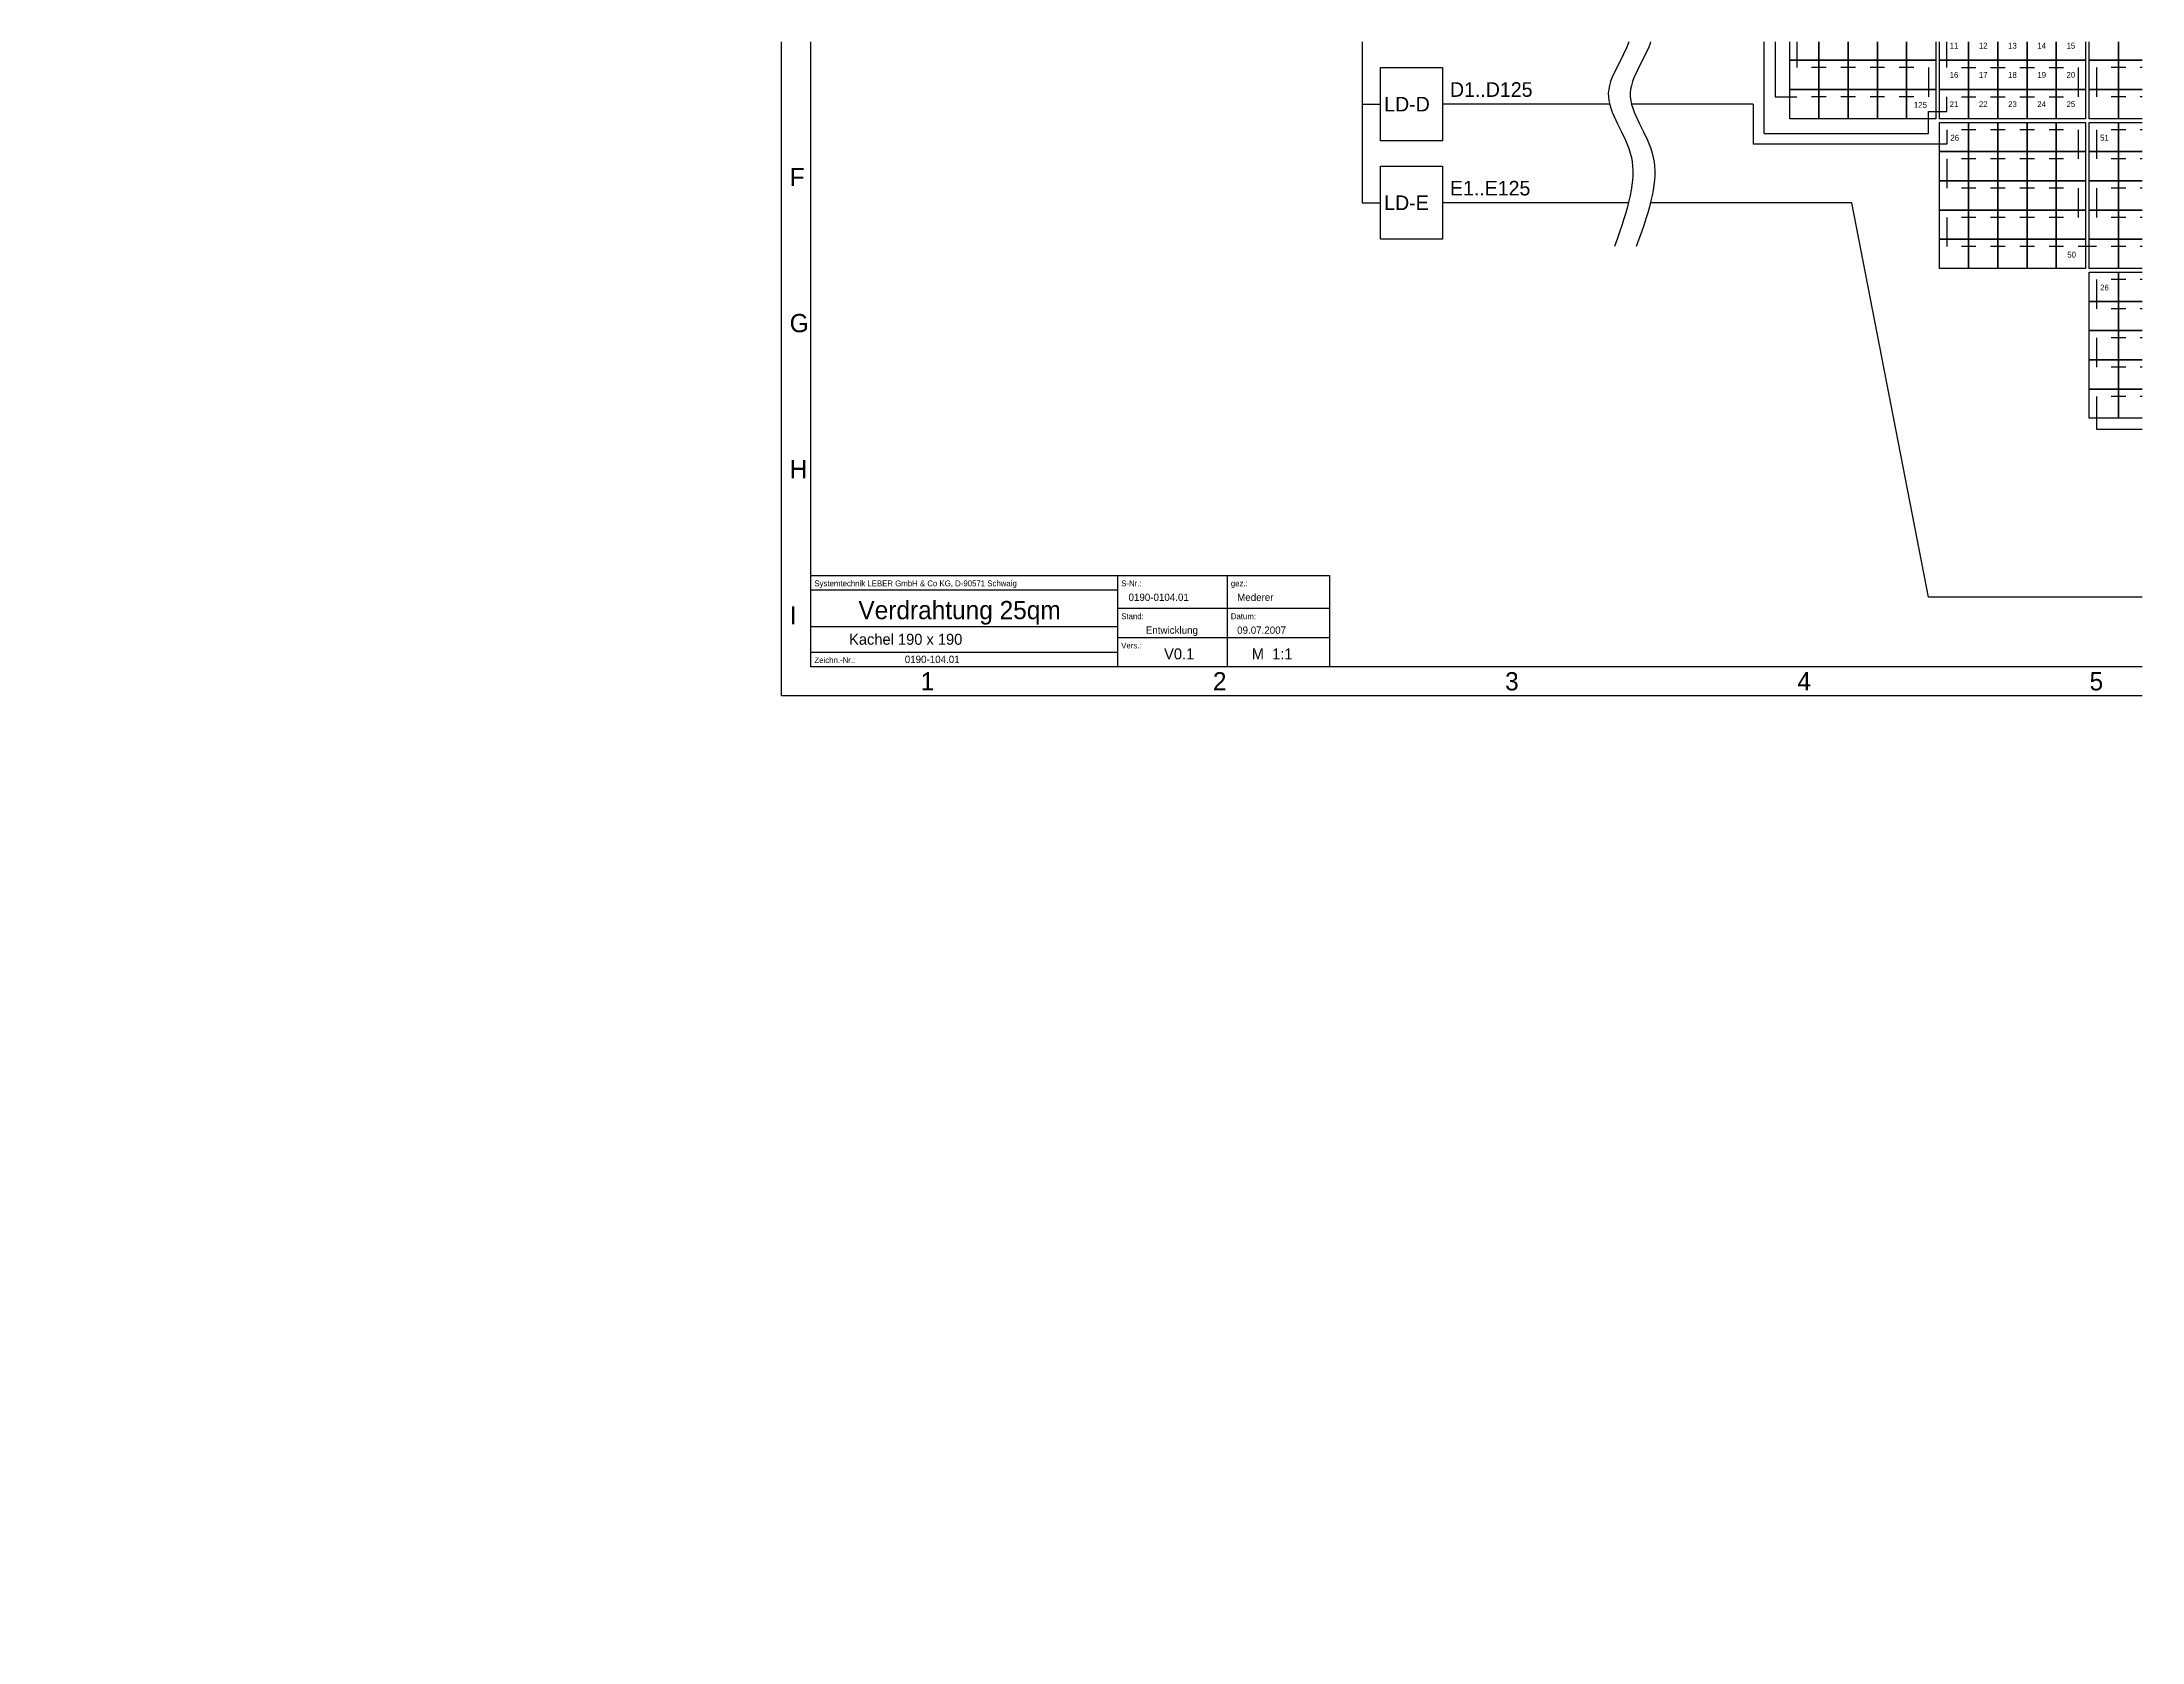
# Paper-space layout 'Layout1' of a CAD drawing. Extents: x 27 to 240, y 20 to 183.
# The model-space entities are those that its viewports show. They can reach past a viewport. Long polylines and large blocks are cut down to what shows.
import ezdxf
from ezdxf.enums import TextEntityAlignment as Align

# ---------------------------------------------------------------- set-up
doc = ezdxf.new("R2010")
doc.units = 0
doc.header["$LTSCALE"] = 0.2
doc.layers.get('0').update_dxf_attribs({"linetype": 'CONTINUOUS'})
for name, color, linetype in [('RAHMEN', 5, 'CONTINUOUS'), ('SIGNAL', 7, 'CONTINUOUS'), ('ZEICHNUNG', 7, 'CONTINUOUS')]:
    doc.layers.add(name, color=color, linetype=linetype)
doc.layers.get('ZEICHNUNG').off()

# ---------------------------------------------------------------- blocks, each defined once
blk = doc.blocks.new('Schrift_N')
for p, q in [((42, 12.5), (42, 0)), ((57, 12.5), (57, 0)), ((0, 10.5), (42, 10.5)), ((42, 8), (71, 8)), ((0, 5.5), (42, 5.5)), ((42, 4), (71, 4)), ((0, 2), (42, 2))]:
    blk.add_line(p, q)
blk.add_lwpolyline([(0, 12.5), (71, 12.5), (71, 0), (0, 0)], close=True)
for s, p in [('Systemtechnik LEBER GmbH & Co KG, D-90571 Schwaig', (0.5, 11)), ('S-Nr.:', (42.5, 11)), ('gez.:', (57.5, 11)), ('Stand:', (42.5, 6.5)), ('Datum:', (57.5, 6.5)), ('Vers.:', (42.5, 2.5)), ('Zeichn.-Nr.:', (0.5, 0.5))]:
    blk.add_text(s, height=0.8).set_placement(p)
for tag, height, p in [('PROJEKT', 2.5, (20.5, 6.5)), ('BEZEICHNUNG', 1.5, (20, 3))]:
    blk.add_attdef(tag, text='', height=height).set_placement(p, align=Align.CENTER)
for tag, p, height in [('SACHNUMMER', (46, 9), 1), ('BEARBEITER', (58.5, 9), 1), ('STAND', (46, 4.5), 1), ('DATUM', (58.5, 4.5), 1), ('ZEICHNG.-NR', (13, 0.5), 1), ('VERS', (48.5, 1), 1.5), ('MASST', (60.5, 1), 1.5)]:
    blk.add_attdef(tag, p, '', height=height)
blk = doc.blocks.new('RAHMEN4Q')
at = {"layer": 'RAHMEN'}
for p, q in [((0, 180), (285, 180)), ((0, 0), (0, 180)), ((4, 4), (4, 180)), ((285, 180), (285, 0)), ((285, 4), (4, 4)), ((285, 0), (0, 0))]:
    blk.add_line(p, q, dxfattribs=at)
for s, p in [('A', (1.12, 169.78)), ('B', (1.12, 149.78)), ('C', (1.12, 129.78)), ('D', (1.12, 109.78)), ('E', (1.12, 89.78)), ('F', (1.12, 69.78)), ('G', (1.12, 49.78)), ('H', (1.12, 29.78)), ('I', (1.12, 9.78)), ('1', (19.05, 0.75)), ('2', (59.05, 0.75)), ('3', (99.05, 0.75)), ('4', (139.05, 0.75)), ('5', (179.05, 0.75)), ('6', (219.05, 0.75)), ('7', (259.05, 0.75))]:
    blk.add_text(s, height=2.5, dxfattribs=at).set_placement(p)

msp = doc.modelspace()

# ---------------------------------------------------------------- linework, layer by layer
at = {"layer": 'SIGNAL', "lineweight": 30}
for p, q in [((179.5, 245), (179.5, 177.5)), ((179.5, 191), (182, 191)), ((179.5, 177.5), (182, 177.5))]:
    msp.add_line(p, q, dxfattribs=at)
at = {"layer": 'SIGNAL', "color": 6, "lineweight": 30}
for p, q in [((236, 208.5), (236, 192)), ((257, 204), (257, 200)), ((239, 200), (239, 196)), ((243, 200), (241, 200)), ((247, 200), (245, 200)), ((251, 200), (249, 200)), ((255, 200), (253, 200)), ((243, 196), (241, 196)), ((247, 196), (245, 196)), ((251, 196), (249, 196)), ((255, 196), (253, 196)), ((257, 196), (257, 192)), ((236, 192), (239, 192)), ((243, 192), (241, 192)), ((247, 192), (245, 192)), ((251, 192), (249, 192)), ((255, 192), (253, 192))]:
    msp.add_line(p, q, dxfattribs=at)
at = {"layer": 'SIGNAL', "color": 3, "lineweight": 30}
for p, q in [((234.5, 187), (234.5, 205)), ((277.5, 200), (277.5, 204)), ((280, 204), (280, 200)), ((259.5, 196), (259.5, 200)), ((261.5, 200), (263.5, 200)), ((265.5, 200), (267.5, 200)), ((269.5, 200), (271.5, 200)), ((273.5, 200), (275.5, 200)), ((284, 200), (282, 200)), ((288, 200), (286, 200)), ((261.5, 196), (263.5, 196)), ((265.5, 196), (267.5, 196)), ((269.5, 196), (271.5, 196)), ((273.5, 196), (275.5, 196)), ((277.5, 196), (277.5, 192)), ((280, 196), (280, 192)), ((284, 196), (282, 196)), ((288, 196), (286, 196)), ((257, 187), (257, 190)), ((257, 190), (259.5, 190)), ((259.5, 190), (259.5, 192)), ((261.5, 192), (263.5, 192)), ((265.5, 192), (267.5, 192)), ((269.5, 192), (271.5, 192)), ((273.5, 192), (275.5, 192)), ((284, 192), (282, 192)), ((288, 192), (286, 192)), ((234.5, 187), (257, 187))]:
    msp.add_line(p, q, dxfattribs=at)
at = {"layer": 'SIGNAL', "color": 5, "lineweight": 30}
for p, q in [((213.36, 191), (190.5, 191)), ((233, 191), (216.36, 191)), ((233, 191), (233, 185.5)), ((259.5, 187.5), (259.5, 185.5)), ((263.5, 187.5), (261.5, 187.5)), ((267.5, 187.5), (265.5, 187.5)), ((271.5, 187.5), (269.5, 187.5)), ((275.5, 187.5), (273.5, 187.5)), ((277.5, 187.5), (277.5, 183.5)), ((280, 187.5), (280, 183.5)), ((284, 187.5), (282, 187.5)), ((288, 187.5), (286, 187.5)), ((259.5, 185.5), (233, 185.5)), ((259.5, 183.5), (259.5, 179.5)), ((263.5, 183.5), (261.5, 183.5)), ((267.5, 183.5), (265.5, 183.5)), ((271.5, 183.5), (269.5, 183.5)), ((275.5, 183.5), (273.5, 183.5)), ((284, 183.5), (282, 183.5)), ((288, 183.5), (286, 183.5)), ((263.5, 179.5), (261.5, 179.5)), ((267.5, 179.5), (265.5, 179.5)), ((271.5, 179.5), (269.5, 179.5)), ((275.5, 179.5), (273.5, 179.5)), ((277.5, 179.5), (277.5, 175.5)), ((280, 179.5), (280, 175.5)), ((284, 179.5), (282, 179.5)), ((288, 179.5), (286, 179.5)), ((259.5, 175.5), (259.5, 171.5)), ((263.5, 175.5), (261.5, 175.5)), ((267.5, 175.5), (265.5, 175.5)), ((271.5, 175.5), (269.5, 175.5)), ((275.5, 175.5), (273.5, 175.5)), ((284, 175.5), (282, 175.5)), ((288, 175.5), (286, 175.5)), ((263.5, 171.5), (261.5, 171.5)), ((267.5, 171.5), (265.5, 171.5)), ((271.5, 171.5), (269.5, 171.5)), ((275.5, 171.5), (273.5, 171.5)), ((280, 171.5), (277.5, 171.5)), ((284, 171.5), (282, 171.5)), ((288, 171.5), (286, 171.5))]:
    msp.add_line(p, q, dxfattribs=at)
at = {"layer": 'SIGNAL', "color": 4, "lineweight": 30}
for p, q in [((215.94, 177.5), (190.5, 177.5)), ((246.5, 177.5), (218.94, 177.5)), ((257, 123.5), (246.5, 177.5)), ((280, 167), (280, 163)), ((284, 167), (282, 167)), ((288, 167), (286, 167)), ((284, 163), (282, 163)), ((288, 163), (286, 163)), ((280, 159), (280, 155)), ((284, 159), (282, 159)), ((288, 159), (286, 159)), ((284, 155), (282, 155)), ((288, 155), (286, 155)), ((280, 151), (280, 146.5)), ((284, 151), (282, 151)), ((288, 151), (286, 151)), ((280, 146.5), (300.5, 146.5)), ((318.5, 123.5), (257, 123.5))]:
    msp.add_line(p, q, dxfattribs=at)
at = {"layer": 'SIGNAL', "lineweight": 30}
for points in [[(182, 210), (190.5, 210), (190.5, 200), (182, 200)], [(238, 201), (242, 201), (242, 197), (238, 197)], [(242, 201), (246, 201), (246, 197), (242, 197)], [(246, 201), (250, 201), (250, 197), (246, 197)], [(250, 201), (254, 201), (254, 197), (250, 197)], [(254, 201), (258, 201), (258, 197), (254, 197)], [(258.5, 201), (262.5, 201), (262.5, 197), (258.5, 197)], [(262.5, 201), (266.5, 201), (266.5, 197), (262.5, 197)], [(266.5, 201), (270.5, 201), (270.5, 197), (266.5, 197)], [(270.5, 201), (274.5, 201), (274.5, 197), (270.5, 197)], [(274.5, 201), (278.5, 201), (278.5, 197), (274.5, 197)], [(279, 201), (283, 201), (283, 197), (279, 197)], [(283, 201), (287, 201), (287, 197), (283, 197)], [(287, 201), (291, 201), (291, 197), (287, 197)], [(182, 196), (190.5, 196), (190.5, 186), (182, 186)], [(238, 197), (242, 197), (242, 193), (238, 193)], [(242, 197), (246, 197), (246, 193), (242, 193)], [(246, 197), (250, 197), (250, 193), (246, 193)], [(250, 197), (254, 197), (254, 193), (250, 193)], [(254, 197), (258, 197), (258, 193), (254, 193)], [(258.5, 197), (262.5, 197), (262.5, 193), (258.5, 193)], [(262.5, 197), (266.5, 197), (266.5, 193), (262.5, 193)], [(266.5, 197), (270.5, 197), (270.5, 193), (266.5, 193)], [(270.5, 197), (274.5, 197), (274.5, 193), (270.5, 193)], [(274.5, 197), (278.5, 197), (278.5, 193), (274.5, 193)], [(279, 197), (283, 197), (283, 193), (279, 193)], [(283, 197), (287, 197), (287, 193), (283, 193)], [(287, 197), (291, 197), (291, 193), (287, 193)], [(238, 193), (242, 193), (242, 189), (238, 189)], [(242, 193), (246, 193), (246, 189), (242, 189)], [(246, 193), (250, 193), (250, 189), (246, 189)], [(250, 193), (254, 193), (254, 189), (250, 189)], [(254, 193), (258, 193), (258, 189), (254, 189)], [(258.5, 193), (262.5, 193), (262.5, 189), (258.5, 189)], [(262.5, 193), (266.5, 193), (266.5, 189), (262.5, 189)], [(266.5, 193), (270.5, 193), (270.5, 189), (266.5, 189)], [(270.5, 193), (274.5, 193), (274.5, 189), (270.5, 189)], [(274.5, 193), (278.5, 193), (278.5, 189), (274.5, 189)], [(279, 193), (283, 193), (283, 189), (279, 189)], [(283, 193), (287, 193), (287, 189), (283, 189)], [(287, 193), (291, 193), (291, 189), (287, 189)], [(258.5, 188.5), (262.5, 188.5), (262.5, 184.5), (258.5, 184.5)], [(262.5, 188.5), (266.5, 188.5), (266.5, 184.5), (262.5, 184.5)], [(266.5, 188.5), (270.5, 188.5), (270.5, 184.5), (266.5, 184.5)], [(270.5, 188.5), (274.5, 188.5), (274.5, 184.5), (270.5, 184.5)], [(274.5, 188.5), (278.5, 188.5), (278.5, 184.5), (274.5, 184.5)], [(279, 188.5), (283, 188.5), (283, 184.5), (279, 184.5)], [(283, 188.5), (287, 188.5), (287, 184.5), (283, 184.5)], [(287, 188.5), (291, 188.5), (291, 184.5), (287, 184.5)], [(258.5, 184.5), (262.5, 184.5), (262.5, 180.5), (258.5, 180.5)], [(262.5, 184.5), (266.5, 184.5), (266.5, 180.5), (262.5, 180.5)], [(266.5, 184.5), (270.5, 184.5), (270.5, 180.5), (266.5, 180.5)], [(270.5, 184.5), (274.5, 184.5), (274.5, 180.5), (270.5, 180.5)], [(274.5, 184.5), (278.5, 184.5), (278.5, 180.5), (274.5, 180.5)], [(279, 184.5), (283, 184.5), (283, 180.5), (279, 180.5)], [(283, 184.5), (287, 184.5), (287, 180.5), (283, 180.5)], [(287, 184.5), (291, 184.5), (291, 180.5), (287, 180.5)], [(182, 182.5), (190.5, 182.5), (190.5, 172.5), (182, 172.5)], [(258.5, 180.5), (262.5, 180.5), (262.5, 176.5), (258.5, 176.5)], [(262.5, 180.5), (266.5, 180.5), (266.5, 176.5), (262.5, 176.5)], [(266.5, 180.5), (270.5, 180.5), (270.5, 176.5), (266.5, 176.5)], [(270.5, 180.5), (274.5, 180.5), (274.5, 176.5), (270.5, 176.5)], [(274.5, 180.5), (278.5, 180.5), (278.5, 176.5), (274.5, 176.5)], [(279, 180.5), (283, 180.5), (283, 176.5), (279, 176.5)], [(283, 180.5), (287, 180.5), (287, 176.5), (283, 176.5)], [(287, 180.5), (291, 180.5), (291, 176.5), (287, 176.5)], [(258.5, 176.5), (262.5, 176.5), (262.5, 172.5), (258.5, 172.5)], [(262.5, 176.5), (266.5, 176.5), (266.5, 172.5), (262.5, 172.5)], [(266.5, 176.5), (270.5, 176.5), (270.5, 172.5), (266.5, 172.5)], [(270.5, 176.5), (274.5, 176.5), (274.5, 172.5), (270.5, 172.5)], [(274.5, 176.5), (278.5, 176.5), (278.5, 172.5), (274.5, 172.5)], [(279, 176.5), (283, 176.5), (283, 172.5), (279, 172.5)], [(283, 176.5), (287, 176.5), (287, 172.5), (283, 172.5)], [(287, 176.5), (291, 176.5), (291, 172.5), (287, 172.5)], [(258.5, 172.5), (262.5, 172.5), (262.5, 168.5), (258.5, 168.5)], [(262.5, 172.5), (266.5, 172.5), (266.5, 168.5), (262.5, 168.5)], [(266.5, 172.5), (270.5, 172.5), (270.5, 168.5), (266.5, 168.5)], [(270.5, 172.5), (274.5, 172.5), (274.5, 168.5), (270.5, 168.5)], [(274.5, 172.5), (278.5, 172.5), (278.5, 168.5), (274.5, 168.5)], [(279, 172.5), (283, 172.5), (283, 168.5), (279, 168.5)], [(283, 172.5), (287, 172.5), (287, 168.5), (283, 168.5)], [(287, 172.5), (291, 172.5), (291, 168.5), (287, 168.5)], [(279, 168), (283, 168), (283, 164), (279, 164)], [(283, 168), (287, 168), (287, 164), (283, 164)], [(287, 168), (291, 168), (291, 164), (287, 164)], [(279, 164), (283, 164), (283, 160), (279, 160)], [(283, 164), (287, 164), (287, 160), (283, 160)], [(287, 164), (291, 164), (291, 160), (287, 160)], [(279, 160), (283, 160), (283, 156), (279, 156)], [(283, 160), (287, 160), (287, 156), (283, 156)], [(287, 160), (291, 160), (291, 156), (287, 156)], [(279, 156), (283, 156), (283, 152), (279, 152)], [(283, 156), (287, 156), (287, 152), (283, 152)], [(287, 156), (291, 156), (291, 152), (287, 152)], [(279, 152), (283, 152), (283, 148), (279, 148)], [(283, 152), (287, 152), (287, 148), (283, 148)], [(287, 152), (291, 152), (291, 148), (287, 148)]]:
    msp.add_lwpolyline(points, close=True, dxfattribs=at)
for points in [[(216, 218.5), (214.5, 216), (211.95, 208.96), (219, 201), (210.5, 192.5), (218, 184.5), (216.03, 177), (214, 171.5)], [(219, 218.5), (217.5, 216), (214.95, 208.96), (222, 201), (213.5, 192.5), (221, 184.5), (219.03, 177), (217, 171.5)]]:
    msp.add_open_spline(points, degree=3, knots=[99.675841, 99.675841, 99.675841, 99.675841, 106.272561, 116.39679, 126.014482, 135.632174, 144.510895, 144.510895, 144.510895, 144.510895], dxfattribs=at)

# ---------------------------------------------------------------- block references
at = {"layer": 'RAHMEN', "lineweight": 40}
msp.add_blockref('RAHMEN4Q', (100, 110), dxfattribs=at)
at = {"layer": 'RAHMEN'}
ref = msp.add_blockref('Schrift_N', (104, 114), dxfattribs=at)
ref.add_attrib('SACHNUMMER', '0190-0104.01', (147.5, 123), dxfattribs={"height": 1})
ref.add_attrib('STAND', 'Entwicklung', (149.87, 118.5), dxfattribs={"height": 1})
ref.add_attrib('PROJEKT', 'Verdrahtung 25qm', dxfattribs={"height": 2.5}).set_placement((124.37, 120.5), align=Align.CENTER)
ref.add_attrib('BEZEICHNUNG', 'Kachel 190 x 190', dxfattribs={"height": 1.5}).set_placement((117, 117), align=Align.CENTER)
ref.add_attrib('ZEICHNG.-NR', '0190-104.01', (116.87, 114.5), dxfattribs={"height": 1})
ref.add_attrib('BEARBEITER', 'Mederer', (162.37, 123), dxfattribs={"height": 1})
ref.add_attrib('MASST', 'M  1:1', (164.37, 115), dxfattribs={"height": 1.5})
ref.add_attrib('VERS', 'V0.1', (152.37, 115), dxfattribs={"height": 1.5})
ref.add_attrib('DATUM', '09.07.2007', (162.37, 118.5), dxfattribs={"height": 1})

# ---------------------------------------------------------------- texts
at = {"layer": 'SIGNAL'}
for s, p in [('11', (259.9, 198.6)), ('12', (263.9, 198.6)), ('13', (267.9, 198.6)), ('14', (271.9, 198.6)), ('15', (275.9, 198.6)), ('16', (259.9, 194.6)), ('17', (263.9, 194.6)), ('18', (267.9, 194.6)), ('19', (271.9, 194.6)), ('20', (275.9, 194.6)), ('125', (255, 190.5)), ('21', (259.9, 190.6)), ('22', (263.9, 190.6)), ('23', (267.9, 190.6)), ('24', (271.9, 190.6)), ('25', (275.9, 190.6)), ('26', (260, 186)), ('51', (280.5, 186)), ('50', (276, 170)), ('26', (280.5, 165.5))]:
    msp.add_text(s, height=0.8, dxfattribs=at).set_placement(p)
at = {"layer": 'SIGNAL', "color": 5, "lineweight": 30}
for s, p in [('D1..D125', (191.5, 192)), ('LD-D', (182.5, 190))]:
    msp.add_text(s, height=2, dxfattribs=at).set_placement(p)
at = {"layer": 'SIGNAL', "color": 4, "lineweight": 30}
for s, p in [('LD-E', (182.5, 176.5)), ('E1..E125', (191.5, 178.5))]:
    msp.add_text(s, height=2, dxfattribs=at).set_placement(p)

psp = doc.layouts.get("Layout1")

# ---------------------------------------------------------------- viewports
at = {"layer": 'ZEICHNUNG'}
psp.add_viewport(center=(133.35, 101.6), size=(213.36, 162.56), view_center_point=(142.5, 90), view_height=219.0148, dxfattribs=at)

doc.saveas('drawing.dxf')
